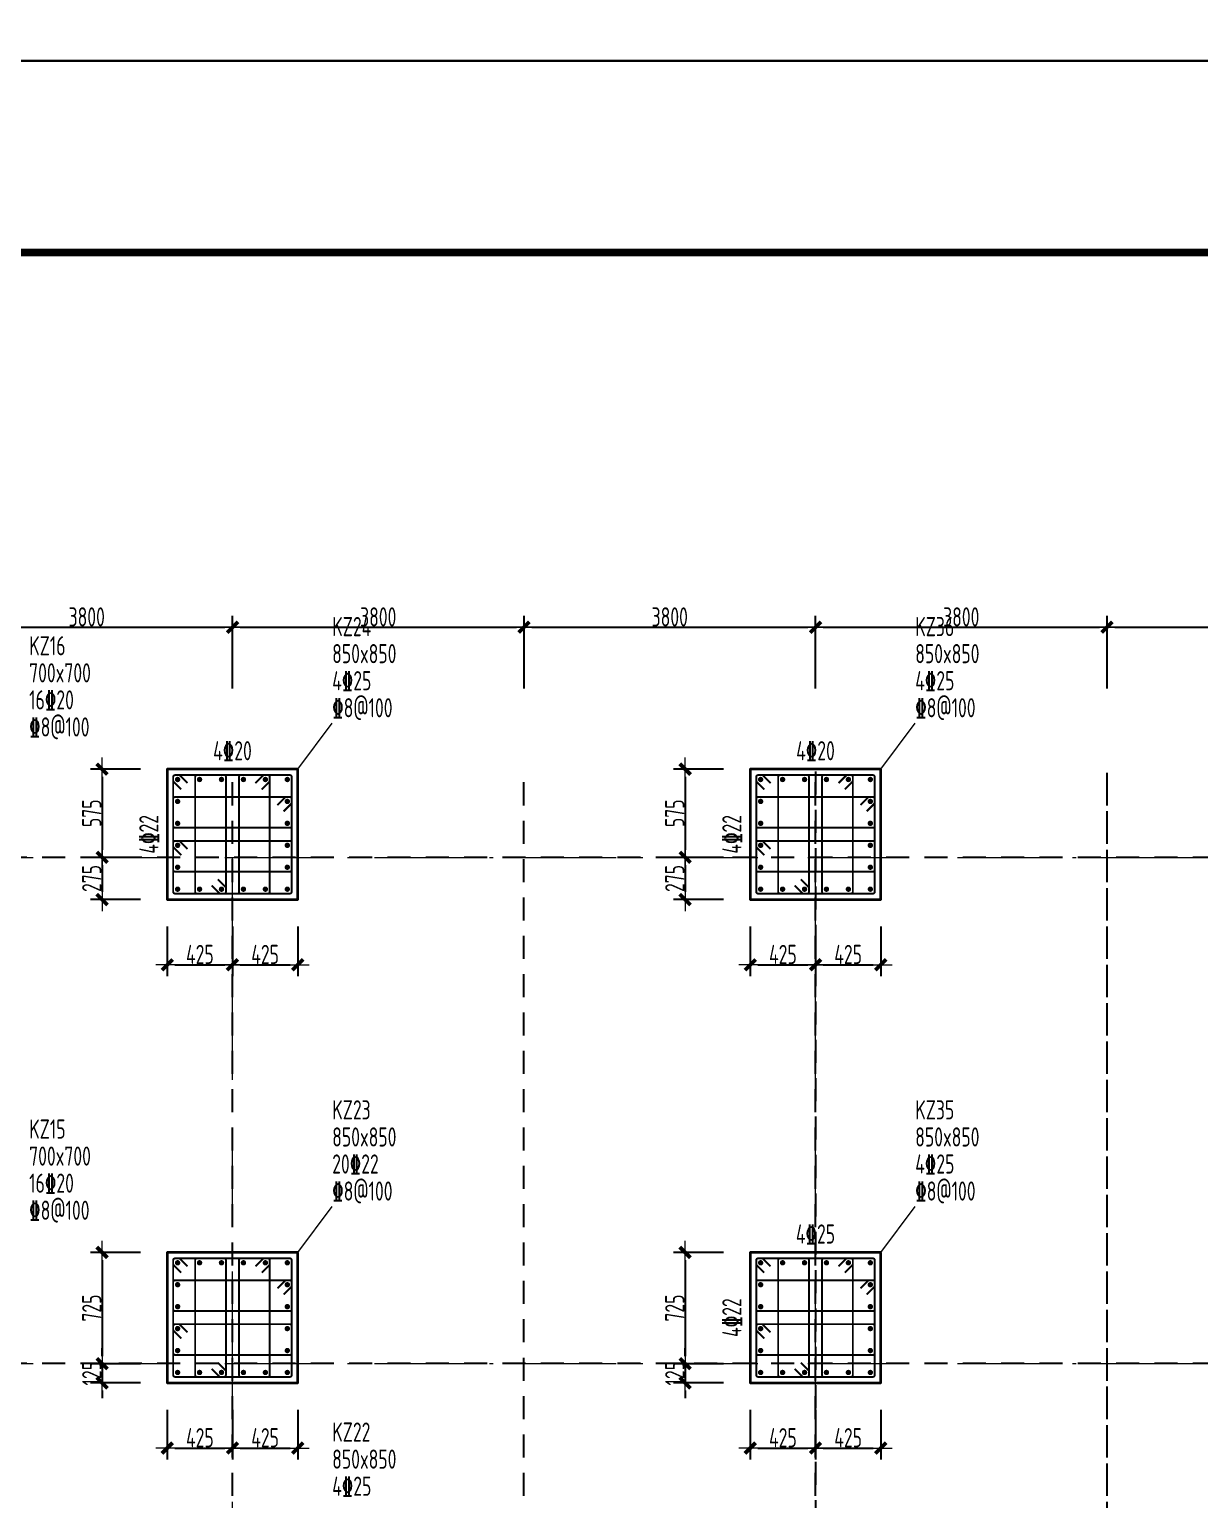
# Model space of a CAD drawing. Header units: millimetres. Extents: x 539196 to 807275, y 431843 to 1156631.
# Drawn here: x 617021 to 632275, y 749487 to 768652 of the extents above; entities that cross this region are included whole.
import ezdxf
from ezdxf.enums import TextEntityAlignment as Align

# ---------------------------------------------------------------- set-up
doc = ezdxf.new("R2010")
doc.units = ezdxf.units.MM
doc.header["$MEASUREMENT"] = 0
for name, pattern in [('DOTE', [2.42, 2, -0.2, 0.02, -0.2]), ('点划线', [1850, 1200, -300, 50, -300]), ('虚线', [500, 300, -200])]:
    doc.linetypes.add(name, pattern=pattern)
doc.layers.add('DOTE', color=1, linetype='DOTE')
doc.layers.add('PUB_TITLE', color=4, linetype='Continuous')
for name, color, linetype, lineweight in [('柱原位标注', 7, 'Continuous', 18), ('柱尺寸标注', 3, 'Continuous', 18), ('柱标注引线', 2, 'Continuous', 18), ('柱箍筋', 1, 'Continuous', 25), ('柱纵筋', 1, 'Continuous', 70), ('柱集中标注', 2, 'Continuous', 18), ('砼柱', 2, 'Continuous', 35), ('网格', 9, '点划线', 18), ('轴线标注', 3, 'Continuous', 18)]:
    doc.layers.add(name, color=color, linetype=linetype, lineweight=lineweight)
doc.styles.add('样式 1_yjk_yjk', font='yjkeng.shx', dxfattribs={"width": 0.7, "bigfont": 'yjkchn.shx'})
doc.dimstyles.new('盈建科结构_yjk_yjk', dxfattribs={"dimscale": 100, "dimtxt": 2.5, "dimasz": 1, "dimexe": 1.5, "dimexo": 0.625, "dimgap": 0.1, "dimtad": 1, "dimdec": 0, "dimrnd": 1, "dimzin": 0, "dimdsep": 46, "dimtxsty": '样式 1_yjk_yjk', "dimblk": '_yjkbk', "dimblk1": 'ARCHTICK', "dimblk2": 'ARCHTICK', "dimcen": 0.09, "dimadec": 0, "dimazin": 0, "dimtfac": 1, "dimtdec": 4, "dimtix": 1, "dimtmove": 2, "dimatfit": 3, "dimfxl": 0, "dimtolj": 1, "dimtzin": 0, "dimarcsym": 0})

# ---------------------------------------------------------------- blocks, each defined once
blk = doc.blocks.new('_yjkbk')
blk.add_line((-1, 0), (1.5, 0))
blk.add_lwpolyline([(-0.7, -0.7, 0.5, 0.5, 0), (0.7, 0.7, 0.5, 0.5, 0)], format="xyseb")
blk = doc.blocks.new('*D2441')
at = {"layer": 'Defpoints', "color": 0}
for p in [(618818, 751009), (619668, 751009), (619668, 750159)]:
    blk.add_point(p, dxfattribs=at)
at = {"layer": '柱尺寸标注', "color": 0, "lineweight": -2}
for p, q in [((618818, 750659), (618818, 750009)), ((619668, 750659), (619668, 750009)), ((618918, 750159), (619568, 750159))]:
    blk.add_line(p, q, dxfattribs=at)
at = {"layer": '柱尺寸标注', "color": 0, "lineweight": -2, "xscale": 100, "yscale": 100, "zscale": 100, "rotation": 180}
blk.add_blockref('_yjkbk', (618818, 750159), dxfattribs=at)
at = {"layer": '柱尺寸标注', "color": 0, "lineweight": -2, "xscale": 100, "yscale": 100, "zscale": 100}
blk.add_blockref('_yjkbk', (619668, 750159), dxfattribs=at)
at = {"layer": '柱尺寸标注', "color": 0, "insert": (619243, 750294), "char_height": 250, "attachment_point": 5, "style": '样式 1_yjk_yjk'}
blk.add_mtext('\\A1;425', dxfattribs=at)
blk = doc.blocks.new('_ARCHTICK')
at = {"color": 0, "linetype": 'ByBlock', "const_width": 0.15}
blk.add_lwpolyline([(-0.5, -0.5), (0.5, 0.5)], dxfattribs=at)
blk = doc.blocks.new('*D2442')
at = {"layer": 'Defpoints', "color": 0}
for p in [(619668, 751009), (620518, 751009), (620518, 750159)]:
    blk.add_point(p, dxfattribs=at)
at = {"layer": '柱尺寸标注', "color": 0, "lineweight": -2}
for p, q in [((619668, 750659), (619668, 750009)), ((620518, 750659), (620518, 750009)), ((619768, 750159), (620418, 750159))]:
    blk.add_line(p, q, dxfattribs=at)
at = {"layer": '柱尺寸标注', "color": 0, "lineweight": -2, "xscale": 100, "yscale": 100, "zscale": 100, "rotation": 180}
blk.add_blockref('_yjkbk', (619668, 750159), dxfattribs=at)
at = {"layer": '柱尺寸标注', "color": 0, "lineweight": -2, "xscale": 100, "yscale": 100, "zscale": 100}
blk.add_blockref('_yjkbk', (620518, 750159), dxfattribs=at)
at = {"layer": '柱尺寸标注', "color": 0, "insert": (620093, 750294), "char_height": 250, "attachment_point": 5, "style": '样式 1_yjk_yjk'}
blk.add_mtext('\\A1;425', dxfattribs=at)
blk = doc.blocks.new('*D2443')
at = {"layer": 'Defpoints', "color": 0}
for p in [(618818, 752709), (617968, 751259), (618818, 751259)]:
    blk.add_point(p, dxfattribs=at)
at = {"layer": '柱尺寸标注', "color": 0, "lineweight": -2}
for p, q in [((618468, 752709), (617818, 752709)), ((617968, 752609), (617968, 751359)), ((618468, 751259), (617818, 751259))]:
    blk.add_line(p, q, dxfattribs=at)
at = {"layer": '柱尺寸标注', "color": 0, "lineweight": -2, "xscale": 100, "yscale": 100, "zscale": 100}
for p, rotation in [((617968, 752709), 90), ((617968, 751259), 270)]:
    blk.add_blockref('_yjkbk', p, dxfattribs=dict(at, rotation=rotation))
at = {"layer": '柱尺寸标注', "color": 0, "insert": (617833, 751984), "char_height": 250, "attachment_point": 5, "rotation": 90, "style": '样式 1_yjk_yjk'}
blk.add_mtext('\\A1;725', dxfattribs=at)
blk = doc.blocks.new('*D2444')
at = {"layer": 'Defpoints', "color": 0}
for p in [(618818, 751259), (617968, 751009), (618818, 751009)]:
    blk.add_point(p, dxfattribs=at)
at = {"layer": '柱尺寸标注', "color": 0, "lineweight": -2}
for p, q in [((617968, 751359), (617968, 751459)), ((618468, 751259), (617818, 751259)), ((617968, 751259), (617968, 751009)), ((618468, 751009), (617818, 751009)), ((617968, 750909), (617968, 750809))]:
    blk.add_line(p, q, dxfattribs=at)
at = {"layer": '柱尺寸标注', "color": 0, "lineweight": -2, "xscale": 100, "yscale": 100, "zscale": 100}
for p, rotation in [((617968, 751259), 270), ((617968, 751009), 90)]:
    blk.add_blockref('_yjkbk', p, dxfattribs=dict(at, rotation=rotation))
at = {"layer": '柱尺寸标注', "color": 0, "insert": (617833, 751134), "char_height": 250, "attachment_point": 5, "rotation": 90, "style": '样式 1_yjk_yjk'}
blk.add_mtext('\\A1;125', dxfattribs=at)
blk = doc.blocks.new('*D2445')
at = {"layer": 'Defpoints', "color": 0}
for p in [(618818, 757309), (619668, 757309), (619668, 756459)]:
    blk.add_point(p, dxfattribs=at)
at = {"layer": '柱尺寸标注', "color": 0, "lineweight": -2}
for p, q in [((618818, 756959), (618818, 756309)), ((619668, 756959), (619668, 756309)), ((618918, 756459), (619568, 756459))]:
    blk.add_line(p, q, dxfattribs=at)
at = {"layer": '柱尺寸标注', "color": 0, "lineweight": -2, "xscale": 100, "yscale": 100, "zscale": 100, "rotation": 180}
blk.add_blockref('_yjkbk', (618818, 756459), dxfattribs=at)
at = {"layer": '柱尺寸标注', "color": 0, "lineweight": -2, "xscale": 100, "yscale": 100, "zscale": 100}
blk.add_blockref('_yjkbk', (619668, 756459), dxfattribs=at)
at = {"layer": '柱尺寸标注', "color": 0, "insert": (619243, 756594), "char_height": 250, "attachment_point": 5, "style": '样式 1_yjk_yjk'}
blk.add_mtext('\\A1;425', dxfattribs=at)
blk = doc.blocks.new('*D2446')
at = {"layer": 'Defpoints', "color": 0}
for p in [(619668, 757309), (620518, 757309), (620518, 756459)]:
    blk.add_point(p, dxfattribs=at)
at = {"layer": '柱尺寸标注', "color": 0, "lineweight": -2}
for p, q in [((619668, 756959), (619668, 756309)), ((620518, 756959), (620518, 756309)), ((619768, 756459), (620418, 756459))]:
    blk.add_line(p, q, dxfattribs=at)
at = {"layer": '柱尺寸标注', "color": 0, "lineweight": -2, "xscale": 100, "yscale": 100, "zscale": 100, "rotation": 180}
blk.add_blockref('_yjkbk', (619668, 756459), dxfattribs=at)
at = {"layer": '柱尺寸标注', "color": 0, "lineweight": -2, "xscale": 100, "yscale": 100, "zscale": 100}
blk.add_blockref('_yjkbk', (620518, 756459), dxfattribs=at)
at = {"layer": '柱尺寸标注', "color": 0, "insert": (620093, 756594), "char_height": 250, "attachment_point": 5, "style": '样式 1_yjk_yjk'}
blk.add_mtext('\\A1;425', dxfattribs=at)
blk = doc.blocks.new('*D2447')
at = {"layer": 'Defpoints', "color": 0}
for p in [(618818, 759009), (617968, 757859), (618818, 757859)]:
    blk.add_point(p, dxfattribs=at)
at = {"layer": '柱尺寸标注', "color": 0, "lineweight": -2}
for p, q in [((618468, 759009), (617818, 759009)), ((617968, 758909), (617968, 757959)), ((618468, 757859), (617818, 757859))]:
    blk.add_line(p, q, dxfattribs=at)
at = {"layer": '柱尺寸标注', "color": 0, "lineweight": -2, "xscale": 100, "yscale": 100, "zscale": 100}
for p, rotation in [((617968, 759009), 90), ((617968, 757859), 270)]:
    blk.add_blockref('_yjkbk', p, dxfattribs=dict(at, rotation=rotation))
at = {"layer": '柱尺寸标注', "color": 0, "insert": (617833, 758434), "char_height": 250, "attachment_point": 5, "rotation": 90, "style": '样式 1_yjk_yjk'}
blk.add_mtext('\\A1;575', dxfattribs=at)
blk = doc.blocks.new('*D2448')
at = {"layer": 'Defpoints', "color": 0}
for p in [(618818, 757859), (617968, 757309), (618818, 757309)]:
    blk.add_point(p, dxfattribs=at)
at = {"layer": '柱尺寸标注', "color": 0, "lineweight": -2}
for p, q in [((618468, 757859), (617818, 757859)), ((617968, 757759), (617968, 757409)), ((618468, 757309), (617818, 757309))]:
    blk.add_line(p, q, dxfattribs=at)
at = {"layer": '柱尺寸标注', "color": 0, "lineweight": -2, "xscale": 100, "yscale": 100, "zscale": 100}
for p, rotation in [((617968, 757859), 90), ((617968, 757309), 270)]:
    blk.add_blockref('_yjkbk', p, dxfattribs=dict(at, rotation=rotation))
at = {"layer": '柱尺寸标注', "color": 0, "insert": (617833, 757584), "char_height": 250, "attachment_point": 5, "rotation": 90, "style": '样式 1_yjk_yjk'}
blk.add_mtext('\\A1;275', dxfattribs=at)
blk = doc.blocks.new('*D2457')
at = {"layer": 'Defpoints', "color": 0}
for p in [(626418, 751009), (627268, 751009), (627268, 750159)]:
    blk.add_point(p, dxfattribs=at)
at = {"layer": '柱尺寸标注', "color": 0, "lineweight": -2}
for p, q in [((626418, 750659), (626418, 750009)), ((627268, 750659), (627268, 750009)), ((626518, 750159), (627168, 750159))]:
    blk.add_line(p, q, dxfattribs=at)
at = {"layer": '柱尺寸标注', "color": 0, "lineweight": -2, "xscale": 100, "yscale": 100, "zscale": 100, "rotation": 180}
blk.add_blockref('_yjkbk', (626418, 750159), dxfattribs=at)
at = {"layer": '柱尺寸标注', "color": 0, "lineweight": -2, "xscale": 100, "yscale": 100, "zscale": 100}
blk.add_blockref('_yjkbk', (627268, 750159), dxfattribs=at)
at = {"layer": '柱尺寸标注', "color": 0, "insert": (626843, 750294), "char_height": 250, "attachment_point": 5, "style": '样式 1_yjk_yjk'}
blk.add_mtext('\\A1;425', dxfattribs=at)
blk = doc.blocks.new('*D2458')
at = {"layer": 'Defpoints', "color": 0}
for p in [(627268, 751009), (628118, 751009), (628118, 750159)]:
    blk.add_point(p, dxfattribs=at)
at = {"layer": '柱尺寸标注', "color": 0, "lineweight": -2}
for p, q in [((627268, 750659), (627268, 750009)), ((628118, 750659), (628118, 750009)), ((627368, 750159), (628018, 750159))]:
    blk.add_line(p, q, dxfattribs=at)
at = {"layer": '柱尺寸标注', "color": 0, "lineweight": -2, "xscale": 100, "yscale": 100, "zscale": 100, "rotation": 180}
blk.add_blockref('_yjkbk', (627268, 750159), dxfattribs=at)
at = {"layer": '柱尺寸标注', "color": 0, "lineweight": -2, "xscale": 100, "yscale": 100, "zscale": 100}
blk.add_blockref('_yjkbk', (628118, 750159), dxfattribs=at)
at = {"layer": '柱尺寸标注', "color": 0, "insert": (627693, 750294), "char_height": 250, "attachment_point": 5, "style": '样式 1_yjk_yjk'}
blk.add_mtext('\\A1;425', dxfattribs=at)
blk = doc.blocks.new('*D2459')
at = {"layer": 'Defpoints', "color": 0}
for p in [(626418, 752709), (625568, 751259), (626418, 751259)]:
    blk.add_point(p, dxfattribs=at)
at = {"layer": '柱尺寸标注', "color": 0, "lineweight": -2}
for p, q in [((626068, 752709), (625418, 752709)), ((625568, 752609), (625568, 751359)), ((626068, 751259), (625418, 751259))]:
    blk.add_line(p, q, dxfattribs=at)
at = {"layer": '柱尺寸标注', "color": 0, "lineweight": -2, "xscale": 100, "yscale": 100, "zscale": 100}
for p, rotation in [((625568, 752709), 90), ((625568, 751259), 270)]:
    blk.add_blockref('_yjkbk', p, dxfattribs=dict(at, rotation=rotation))
at = {"layer": '柱尺寸标注', "color": 0, "insert": (625433, 751984), "char_height": 250, "attachment_point": 5, "rotation": 90, "style": '样式 1_yjk_yjk'}
blk.add_mtext('\\A1;725', dxfattribs=at)
blk = doc.blocks.new('*D2460')
at = {"layer": 'Defpoints', "color": 0}
for p in [(626418, 751259), (625568, 751009), (626418, 751009)]:
    blk.add_point(p, dxfattribs=at)
at = {"layer": '柱尺寸标注', "color": 0, "lineweight": -2}
for p, q in [((625568, 751359), (625568, 751459)), ((626068, 751259), (625418, 751259)), ((625568, 751259), (625568, 751009)), ((626068, 751009), (625418, 751009)), ((625568, 750909), (625568, 750809))]:
    blk.add_line(p, q, dxfattribs=at)
at = {"layer": '柱尺寸标注', "color": 0, "lineweight": -2, "xscale": 100, "yscale": 100, "zscale": 100}
for p, rotation in [((625568, 751259), 270), ((625568, 751009), 90)]:
    blk.add_blockref('_yjkbk', p, dxfattribs=dict(at, rotation=rotation))
at = {"layer": '柱尺寸标注', "color": 0, "insert": (625433, 751134), "char_height": 250, "attachment_point": 5, "rotation": 90, "style": '样式 1_yjk_yjk'}
blk.add_mtext('\\A1;125', dxfattribs=at)
blk = doc.blocks.new('*D2461')
at = {"layer": 'Defpoints', "color": 0}
for p in [(626418, 757309), (627268, 757309), (627268, 756459)]:
    blk.add_point(p, dxfattribs=at)
at = {"layer": '柱尺寸标注', "color": 0, "lineweight": -2}
for p, q in [((626418, 756959), (626418, 756309)), ((627268, 756959), (627268, 756309)), ((626518, 756459), (627168, 756459))]:
    blk.add_line(p, q, dxfattribs=at)
at = {"layer": '柱尺寸标注', "color": 0, "lineweight": -2, "xscale": 100, "yscale": 100, "zscale": 100, "rotation": 180}
blk.add_blockref('_yjkbk', (626418, 756459), dxfattribs=at)
at = {"layer": '柱尺寸标注', "color": 0, "lineweight": -2, "xscale": 100, "yscale": 100, "zscale": 100}
blk.add_blockref('_yjkbk', (627268, 756459), dxfattribs=at)
at = {"layer": '柱尺寸标注', "color": 0, "insert": (626843, 756594), "char_height": 250, "attachment_point": 5, "style": '样式 1_yjk_yjk'}
blk.add_mtext('\\A1;425', dxfattribs=at)
blk = doc.blocks.new('*D2462')
at = {"layer": 'Defpoints', "color": 0}
for p in [(627268, 757309), (628118, 757309), (628118, 756459)]:
    blk.add_point(p, dxfattribs=at)
at = {"layer": '柱尺寸标注', "color": 0, "lineweight": -2}
for p, q in [((627268, 756959), (627268, 756309)), ((628118, 756959), (628118, 756309)), ((627368, 756459), (628018, 756459))]:
    blk.add_line(p, q, dxfattribs=at)
at = {"layer": '柱尺寸标注', "color": 0, "lineweight": -2, "xscale": 100, "yscale": 100, "zscale": 100, "rotation": 180}
blk.add_blockref('_yjkbk', (627268, 756459), dxfattribs=at)
at = {"layer": '柱尺寸标注', "color": 0, "lineweight": -2, "xscale": 100, "yscale": 100, "zscale": 100}
blk.add_blockref('_yjkbk', (628118, 756459), dxfattribs=at)
at = {"layer": '柱尺寸标注', "color": 0, "insert": (627693, 756594), "char_height": 250, "attachment_point": 5, "style": '样式 1_yjk_yjk'}
blk.add_mtext('\\A1;425', dxfattribs=at)
blk = doc.blocks.new('*D2463')
at = {"layer": 'Defpoints', "color": 0}
for p in [(626418, 759009), (625568, 757859), (626418, 757859)]:
    blk.add_point(p, dxfattribs=at)
at = {"layer": '柱尺寸标注', "color": 0, "lineweight": -2}
for p, q in [((626068, 759009), (625418, 759009)), ((625568, 758909), (625568, 757959)), ((626068, 757859), (625418, 757859))]:
    blk.add_line(p, q, dxfattribs=at)
at = {"layer": '柱尺寸标注', "color": 0, "lineweight": -2, "xscale": 100, "yscale": 100, "zscale": 100}
for p, rotation in [((625568, 759009), 90), ((625568, 757859), 270)]:
    blk.add_blockref('_yjkbk', p, dxfattribs=dict(at, rotation=rotation))
at = {"layer": '柱尺寸标注', "color": 0, "insert": (625433, 758434), "char_height": 250, "attachment_point": 5, "rotation": 90, "style": '样式 1_yjk_yjk'}
blk.add_mtext('\\A1;575', dxfattribs=at)
blk = doc.blocks.new('*D2464')
at = {"layer": 'Defpoints', "color": 0}
for p in [(626418, 757859), (625568, 757309), (626418, 757309)]:
    blk.add_point(p, dxfattribs=at)
at = {"layer": '柱尺寸标注', "color": 0, "lineweight": -2}
for p, q in [((626068, 757859), (625418, 757859)), ((625568, 757759), (625568, 757409)), ((626068, 757309), (625418, 757309))]:
    blk.add_line(p, q, dxfattribs=at)
at = {"layer": '柱尺寸标注', "color": 0, "lineweight": -2, "xscale": 100, "yscale": 100, "zscale": 100}
for p, rotation in [((625568, 757859), 90), ((625568, 757309), 270)]:
    blk.add_blockref('_yjkbk', p, dxfattribs=dict(at, rotation=rotation))
at = {"layer": '柱尺寸标注', "color": 0, "insert": (625433, 757584), "char_height": 250, "attachment_point": 5, "rotation": 90, "style": '样式 1_yjk_yjk'}
blk.add_mtext('\\A1;275', dxfattribs=at)
blk = doc.blocks.new('*D1017')
at = {"layer": 'Defpoints', "color": 0}
for p in [(619668, 760859), (615868, 757859), (619668, 757859)]:
    blk.add_point(p, dxfattribs=at)
at = {"layer": '轴线标注', "color": 0, "lineweight": -2}
for p, q in [((615868, 760059), (615868, 761009)), ((615968, 760859), (619568, 760859)), ((619668, 760059), (619668, 761009))]:
    blk.add_line(p, q, dxfattribs=at)
at = {"layer": '轴线标注', "color": 0, "lineweight": -2, "xscale": 100, "yscale": 100, "zscale": 100, "rotation": 180}
blk.add_blockref('_yjkbk', (615868, 760859), dxfattribs=at)
at = {"layer": '轴线标注', "color": 0, "lineweight": -2, "xscale": 100, "yscale": 100, "zscale": 100}
blk.add_blockref('_yjkbk', (619668, 760859), dxfattribs=at)
at = {"layer": '轴线标注', "color": 0, "insert": (617768, 760994), "char_height": 250, "attachment_point": 5, "style": '样式 1_yjk_yjk'}
blk.add_mtext('\\A1;3800', dxfattribs=at)
blk = doc.blocks.new('*D1019')
at = {"layer": 'Defpoints', "color": 0}
for p in [(623468, 760859), (619668, 757859), (623468, 757859)]:
    blk.add_point(p, dxfattribs=at)
at = {"layer": '轴线标注', "color": 0, "lineweight": -2}
for p, q in [((619668, 760059), (619668, 761009)), ((619768, 760859), (623368, 760859)), ((623468, 760059), (623468, 761009))]:
    blk.add_line(p, q, dxfattribs=at)
at = {"layer": '轴线标注', "color": 0, "lineweight": -2, "xscale": 100, "yscale": 100, "zscale": 100, "rotation": 180}
blk.add_blockref('_yjkbk', (619668, 760859), dxfattribs=at)
at = {"layer": '轴线标注', "color": 0, "lineweight": -2, "xscale": 100, "yscale": 100, "zscale": 100}
blk.add_blockref('_yjkbk', (623468, 760859), dxfattribs=at)
at = {"layer": '轴线标注', "color": 0, "insert": (621568, 760994), "char_height": 250, "attachment_point": 5, "style": '样式 1_yjk_yjk'}
blk.add_mtext('\\A1;3800', dxfattribs=at)
blk = doc.blocks.new('*D1021')
at = {"layer": 'Defpoints', "color": 0}
for p in [(627268, 760859), (623468, 757859), (627268, 757859)]:
    blk.add_point(p, dxfattribs=at)
at = {"layer": '轴线标注', "color": 0, "lineweight": -2}
for p, q in [((623468, 760059), (623468, 761009)), ((623568, 760859), (627168, 760859)), ((627268, 760059), (627268, 761009))]:
    blk.add_line(p, q, dxfattribs=at)
at = {"layer": '轴线标注', "color": 0, "lineweight": -2, "xscale": 100, "yscale": 100, "zscale": 100, "rotation": 180}
blk.add_blockref('_yjkbk', (623468, 760859), dxfattribs=at)
at = {"layer": '轴线标注', "color": 0, "lineweight": -2, "xscale": 100, "yscale": 100, "zscale": 100}
blk.add_blockref('_yjkbk', (627268, 760859), dxfattribs=at)
at = {"layer": '轴线标注', "color": 0, "insert": (625368, 760994), "char_height": 250, "attachment_point": 5, "style": '样式 1_yjk_yjk'}
blk.add_mtext('\\A1;3800', dxfattribs=at)
blk = doc.blocks.new('*D1023')
at = {"layer": 'Defpoints', "color": 0}
for p in [(631068, 760859), (627268, 757859), (631068, 757859)]:
    blk.add_point(p, dxfattribs=at)
at = {"layer": '轴线标注', "color": 0, "lineweight": -2}
for p, q in [((627268, 760059), (627268, 761009)), ((627368, 760859), (630968, 760859)), ((631068, 760059), (631068, 761009))]:
    blk.add_line(p, q, dxfattribs=at)
at = {"layer": '轴线标注', "color": 0, "lineweight": -2, "xscale": 100, "yscale": 100, "zscale": 100, "rotation": 180}
blk.add_blockref('_yjkbk', (627268, 760859), dxfattribs=at)
at = {"layer": '轴线标注', "color": 0, "lineweight": -2, "xscale": 100, "yscale": 100, "zscale": 100}
blk.add_blockref('_yjkbk', (631068, 760859), dxfattribs=at)
at = {"layer": '轴线标注', "color": 0, "insert": (629168, 760994), "char_height": 250, "attachment_point": 5, "style": '样式 1_yjk_yjk'}
blk.add_mtext('\\A1;3800', dxfattribs=at)
blk = doc.blocks.new('*D1025')
at = {"layer": 'Defpoints', "color": 0}
for p in [(634868, 760859), (631068, 757859), (634868, 757859)]:
    blk.add_point(p, dxfattribs=at)
at = {"layer": '轴线标注', "color": 0, "lineweight": -2}
for p, q in [((631068, 760059), (631068, 761009)), ((631168, 760859), (634768, 760859)), ((634868, 760059), (634868, 761009))]:
    blk.add_line(p, q, dxfattribs=at)
at = {"layer": '轴线标注', "color": 0, "lineweight": -2, "xscale": 100, "yscale": 100, "zscale": 100, "rotation": 180}
blk.add_blockref('_yjkbk', (631068, 760859), dxfattribs=at)
at = {"layer": '轴线标注', "color": 0, "lineweight": -2, "xscale": 100, "yscale": 100, "zscale": 100}
blk.add_blockref('_yjkbk', (634868, 760859), dxfattribs=at)
at = {"layer": '轴线标注', "color": 0, "insert": (632968, 760994), "char_height": 250, "attachment_point": 5, "style": '样式 1_yjk_yjk'}
blk.add_mtext('\\A1;3800', dxfattribs=at)
blk = doc.blocks.new('jzzw')
at = {"layer": 'DOTE', "color": 1, "linetype": '虚线'}
for p, q in [((921186, 872027), (921186, 890469)), ((924986, 872027), (924986, 890469)), ((928786, 872027), (928786, 890469)), ((928786, 890469), (928786, 834829)), ((932586, 852149), (932586, 890469)), ((932586, 872027), (932586, 890469)), ((952506, 889349), (912186, 889349)), ((952506, 889349), (912186, 889349)), ((952506, 889349), (912186, 889349)), ((952506, 889349), (912186, 889349)), ((952506, 882749), (911886, 882749))]:
    blk.add_line(p, q, dxfattribs=at)

msp = doc.modelspace()

# ---------------------------------------------------------------- linework, layer by layer
at = {"layer": 'PUB_TITLE'}
for points in [[(603402.6, 768243), (662802.6, 768243), (662802.6, 852343), (603402.6, 852343)], [(603402.6, 684143), (662802.6, 684143), (662802.6, 768243), (603402.6, 768243)]]:
    msp.add_lwpolyline(points, close=True, dxfattribs=at)
at = {"layer": 'PUB_TITLE', "const_width": 100}
msp.add_lwpolyline([(604402.6, 685143), (661802.6, 685143), (661802.6, 765743), (604402.6, 765743)], close=True, dxfattribs=at)
at = {"layer": '柱标注引线'}
for p, q in [((620517.6, 759009.2), (620967.6, 759609.2)), ((628117.6, 759009.2), (628567.6, 759609.2)), ((620517.6, 752709.2), (620967.6, 753309.2)), ((628117.6, 752709.2), (628567.6, 753309.2))]:
    msp.add_line(p, q, dxfattribs=at)
at = {"layer": '柱箍筋', "const_width": 25}
for points in [[(619081.6, 758826.5), (618983.4, 758924.8, 0.1989124), (618966.6, 758931.7), (618918.8, 758931.7, 0.4142136), (618895.1, 758908), (618895.1, 757410.5, 0.4142136), (618918.8, 757386.7), (620416.3, 757386.7, 0.4142136), (620440.1, 757410.5), (620440.1, 758908, 0.4142136), (620416.3, 758931.7), (618918.8, 758931.7, 0.4142136), (618895.1, 758908), (618895.1, 758860.2, 0.1989124), (618902, 758843.5), (619000.3, 758745.2)], [(619395.5, 757492), (619493.8, 757393.7, 0.1989124), (619510.6, 757386.7), (619558.3, 757386.7, 0.4142136), (619582.1, 757410.5), (619582.1, 758908, 0.4142136), (619558.3, 758931.7), (619204.8, 758931.7, 0.4142136), (619181.1, 758908), (619181.1, 757410.5, 0.4142136), (619204.8, 757386.7), (619558.3, 757386.7, 0.4142136), (619582.1, 757410.5), (619582.1, 757458.2, 0.1989124), (619575.1, 757475), (619476.9, 757573.3)], [(619967.5, 758826.5), (620065.8, 758924.8, -0.1989124), (620082.6, 758931.7), (620130.3, 758931.7, -0.4142136), (620154.1, 758908), (620154.1, 757410.5, -0.4142136), (620130.3, 757386.7), (619776.8, 757386.7, -0.4142136), (619753.1, 757410.5), (619753.1, 758908, -0.4142136), (619776.8, 758931.7), (620130.3, 758931.7, -0.4142136), (620154.1, 758908), (620154.1, 758860.2, -0.1989124), (620147.1, 758843.5), (620048.9, 758745.2)], [(626681.6, 758826.5), (626583.4, 758924.8, 0.1989124), (626566.6, 758931.7), (626518.8, 758931.7, 0.4142136), (626495.1, 758908), (626495.1, 757410.5, 0.4142136), (626518.8, 757386.7), (628016.3, 757386.7, 0.4142136), (628040.1, 757410.5), (628040.1, 758908, 0.4142136), (628016.3, 758931.7), (626518.8, 758931.7, 0.4142136), (626495.1, 758908), (626495.1, 758860.2, 0.1989124), (626502, 758843.5), (626600.3, 758745.2)], [(626995.5, 757492), (627093.8, 757393.7, 0.1989124), (627110.6, 757386.7), (627158.3, 757386.7, 0.4142136), (627182.1, 757410.5), (627182.1, 758908, 0.4142136), (627158.3, 758931.7), (626804.8, 758931.7, 0.4142136), (626781.1, 758908), (626781.1, 757410.5, 0.4142136), (626804.8, 757386.7), (627158.3, 757386.7, 0.4142136), (627182.1, 757410.5), (627182.1, 757458.2, 0.1989124), (627175.1, 757475), (627076.9, 757573.3)], [(627567.5, 758826.5), (627665.8, 758924.8, -0.1989124), (627682.6, 758931.7), (627730.3, 758931.7, -0.4142136), (627754.1, 758908), (627754.1, 757410.5, -0.4142136), (627730.3, 757386.7), (627376.8, 757386.7, -0.4142136), (627353.1, 757410.5), (627353.1, 758908, -0.4142136), (627376.8, 758931.7), (627730.3, 758931.7, -0.4142136), (627754.1, 758908), (627754.1, 758860.2, -0.1989124), (627747.1, 758843.5), (627648.9, 758745.2)], [(620334.9, 758459.2), (620433.1, 758557.5, 0.1989124), (620440.1, 758574.2), (620440.1, 758622, 0.4142136), (620416.3, 758645.7), (618918.8, 758645.7, 0.4142136), (618895.1, 758622), (618895.1, 758268.5, 0.4142136), (618918.8, 758244.7), (620416.3, 758244.7, 0.4142136), (620440.1, 758268.5), (620440.1, 758622, 0.4142136), (620416.3, 758645.7), (620368.6, 758645.7, 0.1989124), (620351.8, 758638.8), (620253.5, 758540.5)], [(627934.9, 758459.2), (628033.1, 758557.5, 0.1989124), (628040.1, 758574.2), (628040.1, 758622, 0.4142136), (628016.3, 758645.7), (626518.8, 758645.7, 0.4142136), (626495.1, 758622), (626495.1, 758268.5, 0.4142136), (626518.8, 758244.7), (628016.3, 758244.7, 0.4142136), (628040.1, 758268.5), (628040.1, 758622, 0.4142136), (628016.3, 758645.7), (627968.6, 758645.7, 0.1989124), (627951.8, 758638.8), (627853.5, 758540.5)], [(619000.3, 757887.2), (618902, 757985.5, -0.1989124), (618895.1, 758002.2), (618895.1, 758050, -0.4142136), (618918.8, 758073.7), (620416.3, 758073.7, -0.4142136), (620440.1, 758050), (620440.1, 757696.5, -0.4142136), (620416.3, 757672.7), (618918.8, 757672.7, -0.4142136), (618895.1, 757696.5), (618895.1, 758050, -0.4142136), (618918.8, 758073.7), (618966.6, 758073.7, -0.1989124), (618983.4, 758066.8), (619081.6, 757968.5)], [(626600.3, 757887.2), (626502, 757985.5, -0.1989124), (626495.1, 758002.2), (626495.1, 758050, -0.4142136), (626518.8, 758073.7), (628016.3, 758073.7, -0.4142136), (628040.1, 758050), (628040.1, 757696.5, -0.4142136), (628016.3, 757672.7), (626518.8, 757672.7, -0.4142136), (626495.1, 757696.5), (626495.1, 758050, -0.4142136), (626518.8, 758073.7), (626566.6, 758073.7, -0.1989124), (626583.4, 758066.8), (626681.6, 757968.5)], [(619081.6, 752526.5), (618983.4, 752624.8, 0.1989124), (618966.6, 752631.7), (618918.8, 752631.7, 0.4142136), (618895.1, 752608), (618895.1, 751110.5, 0.4142136), (618918.8, 751086.7), (620416.3, 751086.7, 0.4142136), (620440.1, 751110.5), (620440.1, 752608, 0.4142136), (620416.3, 752631.7), (618918.8, 752631.7, 0.4142136), (618895.1, 752608), (618895.1, 752560.2, 0.1989124), (618902, 752543.5), (619000.3, 752445.2)], [(619395.5, 751192), (619493.8, 751093.7, 0.1989124), (619510.6, 751086.7), (619558.3, 751086.7, 0.4142136), (619582.1, 751110.5), (619582.1, 752608, 0.4142136), (619558.3, 752631.7), (619204.8, 752631.7, 0.4142136), (619181.1, 752608), (619181.1, 751110.5, 0.4142136), (619204.8, 751086.7), (619558.3, 751086.7, 0.4142136), (619582.1, 751110.5), (619582.1, 751158.2, 0.1989124), (619575.1, 751175), (619476.9, 751273.3)], [(619967.5, 752526.5), (620065.8, 752624.8, -0.1989124), (620082.6, 752631.7), (620130.3, 752631.7, -0.4142136), (620154.1, 752608), (620154.1, 751110.5, -0.4142136), (620130.3, 751086.7), (619776.8, 751086.7, -0.4142136), (619753.1, 751110.5), (619753.1, 752608, -0.4142136), (619776.8, 752631.7), (620130.3, 752631.7, -0.4142136), (620154.1, 752608), (620154.1, 752560.2, -0.1989124), (620147.1, 752543.5), (620048.9, 752445.2)], [(626681.6, 752526.5), (626583.4, 752624.8, 0.1989124), (626566.6, 752631.7), (626518.8, 752631.7, 0.4142136), (626495.1, 752608), (626495.1, 751110.5, 0.4142136), (626518.8, 751086.7), (628016.3, 751086.7, 0.4142136), (628040.1, 751110.5), (628040.1, 752608, 0.4142136), (628016.3, 752631.7), (626518.8, 752631.7, 0.4142136), (626495.1, 752608), (626495.1, 752560.2, 0.1989124), (626502, 752543.5), (626600.3, 752445.2)], [(626995.5, 751192), (627093.8, 751093.7, 0.1989124), (627110.6, 751086.7), (627158.3, 751086.7, 0.4142136), (627182.1, 751110.5), (627182.1, 752608, 0.4142136), (627158.3, 752631.7), (626804.8, 752631.7, 0.4142136), (626781.1, 752608), (626781.1, 751110.5, 0.4142136), (626804.8, 751086.7), (627158.3, 751086.7, 0.4142136), (627182.1, 751110.5), (627182.1, 751158.2, 0.1989124), (627175.1, 751175), (627076.9, 751273.3)], [(627567.5, 752526.5), (627665.8, 752624.8, -0.1989124), (627682.6, 752631.7), (627730.3, 752631.7, -0.4142136), (627754.1, 752608), (627754.1, 751110.5, -0.4142136), (627730.3, 751086.7), (627376.8, 751086.7, -0.4142136), (627353.1, 751110.5), (627353.1, 752608, -0.4142136), (627376.8, 752631.7), (627730.3, 752631.7, -0.4142136), (627754.1, 752608), (627754.1, 752560.2, -0.1989124), (627747.1, 752543.5), (627648.9, 752445.2)], [(620334.9, 752159.2), (620433.1, 752257.5, 0.1989124), (620440.1, 752274.2), (620440.1, 752322, 0.4142136), (620416.3, 752345.7), (618918.8, 752345.7, 0.4142136), (618895.1, 752322), (618895.1, 751968.5, 0.4142136), (618918.8, 751944.7), (620416.3, 751944.7, 0.4142136), (620440.1, 751968.5), (620440.1, 752322, 0.4142136), (620416.3, 752345.7), (620368.6, 752345.7, 0.1989124), (620351.8, 752338.8), (620253.5, 752240.5)], [(627934.9, 752159.2), (628033.1, 752257.5, 0.1989124), (628040.1, 752274.2), (628040.1, 752322, 0.4142136), (628016.3, 752345.7), (626518.8, 752345.7, 0.4142136), (626495.1, 752322), (626495.1, 751968.5, 0.4142136), (626518.8, 751944.7), (628016.3, 751944.7, 0.4142136), (628040.1, 751968.5), (628040.1, 752322, 0.4142136), (628016.3, 752345.7), (627968.6, 752345.7, 0.1989124), (627951.8, 752338.8), (627853.5, 752240.5)], [(619000.3, 751587.2), (618902, 751685.5, -0.1989124), (618895.1, 751702.2), (618895.1, 751750, -0.4142136), (618918.8, 751773.7), (620416.3, 751773.7, -0.4142136), (620440.1, 751750), (620440.1, 751396.5, -0.4142136), (620416.3, 751372.7), (618918.8, 751372.7, -0.4142136), (618895.1, 751396.5), (618895.1, 751750, -0.4142136), (618918.8, 751773.7), (618966.6, 751773.7, -0.1989124), (618983.4, 751766.8), (619081.6, 751668.5)], [(626600.3, 751587.2), (626502, 751685.5, -0.1989124), (626495.1, 751702.2), (626495.1, 751750, -0.4142136), (626518.8, 751773.7), (628016.3, 751773.7, -0.4142136), (628040.1, 751750), (628040.1, 751396.5, -0.4142136), (628016.3, 751372.7), (626518.8, 751372.7, -0.4142136), (626495.1, 751396.5), (626495.1, 751750, -0.4142136), (626518.8, 751773.7), (626566.6, 751773.7, -0.1989124), (626583.4, 751766.8), (626681.6, 751668.5)]]:
    msp.add_lwpolyline(points, format="xyb", dxfattribs=at)
at = {"layer": '柱纵筋', "const_width": 35}
for points in [[(618970.1, 758874.2, 1), (618935.1, 758874.2, 1)], [(619256.1, 758874.2, 1), (619221.1, 758874.2, 1)], [(619542.1, 758874.2, 1), (619507.1, 758874.2, 1)], [(619828.1, 758874.2, 1), (619793.1, 758874.2, 1)], [(620114.1, 758874.2, 1), (620079.1, 758874.2, 1)], [(620400.1, 758874.2, 1), (620365.1, 758874.2, 1)], [(626570.1, 758874.2, 1), (626535.1, 758874.2, 1)], [(626856.1, 758874.2, 1), (626821.1, 758874.2, 1)], [(627142.1, 758874.2, 1), (627107.1, 758874.2, 1)], [(627428.1, 758874.2, 1), (627393.1, 758874.2, 1)], [(627714.1, 758874.2, 1), (627679.1, 758874.2, 1)], [(628000.1, 758874.2, 1), (627965.1, 758874.2, 1)], [(618970.1, 758588.2, 1), (618935.1, 758588.2, 1)], [(620400.1, 758588.2, 1), (620365.1, 758588.2, 1)], [(626570.1, 758588.2, 1), (626535.1, 758588.2, 1)], [(628000.1, 758588.2, 1), (627965.1, 758588.2, 1)], [(618970.1, 758302.2, 1), (618935.1, 758302.2, 1)], [(620400.1, 758302.2, 1), (620365.1, 758302.2, 1)], [(626570.1, 758302.2, 1), (626535.1, 758302.2, 1)], [(628000.1, 758302.2, 1), (627965.1, 758302.2, 1)], [(618970.1, 758016.2, 1), (618935.1, 758016.2, 1)], [(620400.1, 758016.2, 1), (620365.1, 758016.2, 1)], [(626570.1, 758016.2, 1), (626535.1, 758016.2, 1)], [(628000.1, 758016.2, 1), (627965.1, 758016.2, 1)], [(618970.1, 757730.2, 1), (618935.1, 757730.2, 1)], [(620400.1, 757730.2, 1), (620365.1, 757730.2, 1)], [(626570.1, 757730.2, 1), (626535.1, 757730.2, 1)], [(628000.1, 757730.2, 1), (627965.1, 757730.2, 1)], [(618970.1, 757444.2, 1), (618935.1, 757444.2, 1)], [(619256.1, 757444.2, 1), (619221.1, 757444.2, 1)], [(619542.1, 757444.2, 1), (619507.1, 757444.2, 1)], [(619828.1, 757444.2, 1), (619793.1, 757444.2, 1)], [(620114.1, 757444.2, 1), (620079.1, 757444.2, 1)], [(620400.1, 757444.2, 1), (620365.1, 757444.2, 1)], [(626570.1, 757444.2, 1), (626535.1, 757444.2, 1)], [(626856.1, 757444.2, 1), (626821.1, 757444.2, 1)], [(627142.1, 757444.2, 1), (627107.1, 757444.2, 1)], [(627428.1, 757444.2, 1), (627393.1, 757444.2, 1)], [(627714.1, 757444.2, 1), (627679.1, 757444.2, 1)], [(628000.1, 757444.2, 1), (627965.1, 757444.2, 1)], [(618970.1, 752574.2, 1), (618935.1, 752574.2, 1)], [(619256.1, 752574.2, 1), (619221.1, 752574.2, 1)], [(619542.1, 752574.2, 1), (619507.1, 752574.2, 1)], [(619828.1, 752574.2, 1), (619793.1, 752574.2, 1)], [(620114.1, 752574.2, 1), (620079.1, 752574.2, 1)], [(620400.1, 752574.2, 1), (620365.1, 752574.2, 1)], [(626570.1, 752574.2, 1), (626535.1, 752574.2, 1)], [(626856.1, 752574.2, 1), (626821.1, 752574.2, 1)], [(627142.1, 752574.2, 1), (627107.1, 752574.2, 1)], [(627428.1, 752574.2, 1), (627393.1, 752574.2, 1)], [(627714.1, 752574.2, 1), (627679.1, 752574.2, 1)], [(628000.1, 752574.2, 1), (627965.1, 752574.2, 1)], [(618970.1, 752288.2, 1), (618935.1, 752288.2, 1)], [(620400.1, 752288.2, 1), (620365.1, 752288.2, 1)], [(626570.1, 752288.2, 1), (626535.1, 752288.2, 1)], [(628000.1, 752288.2, 1), (627965.1, 752288.2, 1)], [(618970.1, 752002.2, 1), (618935.1, 752002.2, 1)], [(620400.1, 752002.2, 1), (620365.1, 752002.2, 1)], [(626570.1, 752002.2, 1), (626535.1, 752002.2, 1)], [(628000.1, 752002.2, 1), (627965.1, 752002.2, 1)], [(618970.1, 751716.2, 1), (618935.1, 751716.2, 1)], [(620400.1, 751716.2, 1), (620365.1, 751716.2, 1)], [(626570.1, 751716.2, 1), (626535.1, 751716.2, 1)], [(628000.1, 751716.2, 1), (627965.1, 751716.2, 1)], [(618970.1, 751430.2, 1), (618935.1, 751430.2, 1)], [(620400.1, 751430.2, 1), (620365.1, 751430.2, 1)], [(626570.1, 751430.2, 1), (626535.1, 751430.2, 1)], [(628000.1, 751430.2, 1), (627965.1, 751430.2, 1)], [(618970.1, 751144.2, 1), (618935.1, 751144.2, 1)], [(619256.1, 751144.2, 1), (619221.1, 751144.2, 1)], [(619542.1, 751144.2, 1), (619507.1, 751144.2, 1)], [(619828.1, 751144.2, 1), (619793.1, 751144.2, 1)], [(620114.1, 751144.2, 1), (620079.1, 751144.2, 1)], [(620400.1, 751144.2, 1), (620365.1, 751144.2, 1)], [(626570.1, 751144.2, 1), (626535.1, 751144.2, 1)], [(626856.1, 751144.2, 1), (626821.1, 751144.2, 1)], [(627142.1, 751144.2, 1), (627107.1, 751144.2, 1)], [(627428.1, 751144.2, 1), (627393.1, 751144.2, 1)], [(627714.1, 751144.2, 1), (627679.1, 751144.2, 1)], [(628000.1, 751144.2, 1), (627965.1, 751144.2, 1)]]:
    msp.add_lwpolyline(points, format="xyb", close=True, dxfattribs=at)
at = {"layer": '砼柱'}
for points in [[(620517.6, 759009.2), (618817.6, 759009.2), (618817.6, 757309.2), (620517.6, 757309.2)], [(628117.6, 759009.2), (626417.6, 759009.2), (626417.6, 757309.2), (628117.6, 757309.2)], [(620517.6, 752709.2), (618817.6, 752709.2), (618817.6, 751009.2), (620517.6, 751009.2)], [(628117.6, 752709.2), (626417.6, 752709.2), (626417.6, 751009.2), (628117.6, 751009.2)]]:
    msp.add_lwpolyline(points, close=True, dxfattribs=at)
at = {"layer": '网格'}
for p, q in [((615867.6, 757859.2), (619667.6, 757859.2)), ((619667.6, 751259.2), (619667.6, 757859.2)), ((619667.6, 757859.2), (623467.6, 757859.2)), ((623467.6, 757859.2), (627267.6, 757859.2)), ((627267.6, 751259.2), (627267.6, 757859.2)), ((627267.6, 757859.2), (631067.6, 757859.2)), ((631067.6, 757859.2), (634867.6, 757859.2)), ((615867.6, 751259.2), (619667.6, 751259.2)), ((619667.6, 748259.2), (619667.6, 751259.2)), ((619667.6, 751259.2), (623467.6, 751259.2)), ((623467.6, 751259.2), (627267.6, 751259.2)), ((627267.6, 748259.2), (627267.6, 751259.2)), ((627267.6, 751259.2), (631067.6, 751259.2)), ((631067.6, 751259.2), (634867.6, 751259.2))]:
    msp.add_line(p, q, dxfattribs=at)

# ---------------------------------------------------------------- block references
msp.add_blockref('jzzw', (-301518.2, -131489.7))

# ---------------------------------------------------------------- texts
at = {"layer": '柱原位标注', "linetype": 'Continuous', "style": '样式 1_yjk_yjk', "width": 0.7}
for s, p in [('4\x8420', (619667.6, 759049.2)), ('4\x8420', (627267.6, 759049.2)), ('4\x8425', (627267.6, 752749.2))]:
    msp.add_text(s, height=250, dxfattribs=at).set_placement(p, align=Align.BOTTOM_CENTER)
for p in [(618777.6, 758159.2), (626377.6, 758159.2), (626377.6, 751859.2)]:
    msp.add_text('4\x8422', height=250, rotation=90, dxfattribs=at).set_placement(p, align=Align.BOTTOM_CENTER)
at = {"layer": '柱集中标注', "linetype": 'Continuous', "style": '样式 1_yjk_yjk', "width": 0.7}
for s, p in [('KZ24', (620967.6, 760667.5)), ('KZ36', (628567.6, 760667.5)), ('KZ16', (617017.6, 760417.5)), ('850x850', (620967.6, 760314.7)), ('850x850', (628567.6, 760314.7)), ('700x700', (617017.6, 760064.7)), ('4\x8425', (620967.6, 759962)), ('4\x8425', (628567.6, 759962)), ('16\x8420', (617017.6, 759712)), ('\x848@100', (620967.6, 759609.2)), ('\x848@100', (628567.6, 759609.2)), ('\x848@100', (617017.6, 759359.2)), ('KZ23', (620967.6, 754367.5)), ('KZ35', (628567.6, 754367.5)), ('KZ15', (617017.6, 754117.5)), ('850x850', (620967.6, 754014.7)), ('850x850', (628567.6, 754014.7)), ('700x700', (617017.6, 753764.7)), ('20\x8422', (620967.6, 753662)), ('4\x8425', (628567.6, 753662)), ('16\x8420', (617017.6, 753412)), ('\x848@100', (620967.6, 753309.2)), ('\x848@100', (628567.6, 753309.2)), ('\x848@100', (617017.6, 753059.2)), ('KZ22', (620967.6, 750167.5)), ('850x850', (620967.6, 749814.7)), ('4\x8425', (620967.6, 749462))]:
    msp.add_text(s, height=250, dxfattribs=at).set_placement(p, align=Align.BOTTOM_LEFT)

# ---------------------------------------------------------------- dimensions: what is measured, and where the dimension line sits
at = {"layer": '柱尺寸标注'}
for p1, p2, picture, middle in [((618817.6, 759009.2), (618817.6, 757859.2), '*D2447', (617832.6, 758434.2)), ((626417.6, 759009.2), (626417.6, 757859.2), '*D2463', (625432.6, 758434.2)), ((618817.6, 757859.2), (618817.6, 757309.2), '*D2448', (617832.6, 757584.2)), ((626417.6, 757859.2), (626417.6, 757309.2), '*D2464', (625432.6, 757584.2)), ((618817.6, 757309.2), (619667.6, 757309.2), '*D2445', (619242.6, 756594.2)), ((619667.6, 757309.2), (620517.6, 757309.2), '*D2446', (620092.6, 756594.2)), ((626417.6, 757309.2), (627267.6, 757309.2), '*D2461', (626842.6, 756594.2)), ((627267.6, 757309.2), (628117.6, 757309.2), '*D2462', (627692.6, 756594.2)), ((618817.6, 752709.2), (618817.6, 751259.2), '*D2443', (617832.6, 751984.2)), ((626417.6, 752709.2), (626417.6, 751259.2), '*D2459', (625432.6, 751984.2)), ((618817.6, 751259.2), (618817.6, 751009.2), '*D2444', (617832.6, 751134.2)), ((626417.6, 751259.2), (626417.6, 751009.2), '*D2460', (625432.6, 751134.2)), ((618817.6, 751009.2), (619667.6, 751009.2), '*D2441', (619242.6, 750294.2)), ((619667.6, 751009.2), (620517.6, 751009.2), '*D2442', (620092.6, 750294.2)), ((626417.6, 751009.2), (627267.6, 751009.2), '*D2457', (626842.6, 750294.2)), ((627267.6, 751009.2), (628117.6, 751009.2), '*D2458', (627692.6, 750294.2))]:
    dim = msp.add_aligned_dim(p1=p1, p2=p2, distance=-850, dimstyle='盈建科结构_yjk_yjk', override={"dimscale": 100, "dimtxt": 2.5, "dimasz": 1, "dimexe": 1.5, "dimexo": 3.5, "dimgap": 0.1, "dimtad": 1, "dimlfac": 0.5, "dimrnd": 5, "dimdle": 0, "dimfxlon": 0}, dxfattribs=at)
    dim.commit()
    dim.dimension.update_dxf_attribs({"geometry": picture, "text_midpoint": middle})
at = {"layer": '轴线标注'}
for p1, p2, picture, middle in [((615867.6, 757859.2), (619667.6, 757859.2), '*D1017', (617767.6, 760994.2)), ((619667.6, 757859.2), (623467.6, 757859.2), '*D1019', (621567.6, 760994.2)), ((623467.6, 757859.2), (627267.6, 757859.2), '*D1021', (625367.6, 760994.2)), ((627267.6, 757859.2), (631067.6, 757859.2), '*D1023', (629167.6, 760994.2)), ((631067.6, 757859.2), (634867.6, 757859.2), '*D1025', (632967.6, 760994.2))]:
    dim = msp.add_aligned_dim(p1=p1, p2=p2, distance=3000, dimstyle='盈建科结构_yjk_yjk', override={"dimscale": 100, "dimtxt": 2.5, "dimasz": 1, "dimexe": 1.5, "dimexo": 22, "dimgap": 0.1, "dimtad": 1, "dimlfac": 1, "dimrnd": 5, "dimdle": 0, "dimfxlon": 0}, dxfattribs=at)
    dim.commit()
    dim.dimension.update_dxf_attribs({"geometry": picture, "text_midpoint": middle})

doc.saveas('drawing.dxf')
